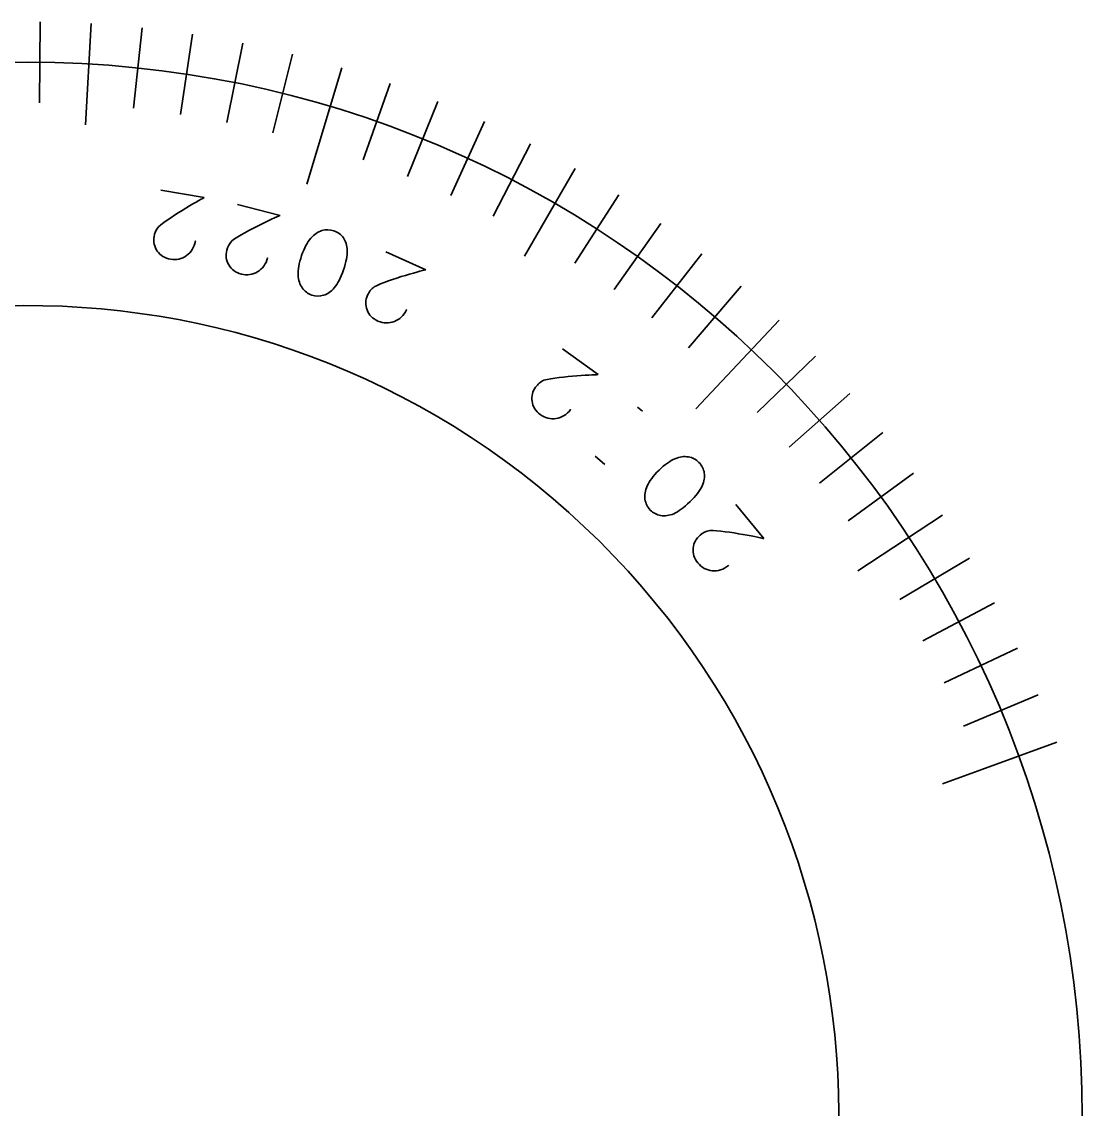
# Model space of a CAD drawing. Header units: inches. Extents: x 2.65 to 5.3, y 2.65 to 5.35.
# Drawn here: x 3.993 to 5.3, y 4.009 to 5.35 of the extents above; entities that cross this region are included whole.
import ezdxf

# ---------------------------------------------------------------- set-up
doc = ezdxf.new("R2010")
doc.units = ezdxf.units.IN
doc.header["$MEASUREMENT"] = 0
doc.layers.add('Layer 1', color=7, linetype='Continuous', lineweight=0)

# ---------------------------------------------------------------- blocks, each defined once
blk = doc.blocks.new('Block_1')
at = {"layer": 'Layer 1', "color": 1, "lineweight": 35, "true_color": 0xff0000}
for points in [[(4.8613, 4.7231)], [(4.8626, 4.7154)]]:
    blk.add_lwpolyline(points, dxfattribs=at)
blk.add_open_spline([(4.873, 4.7547), (4.873, 4.7547), (4.9074, 4.7129), (4.9074, 4.7129)], degree=3, dxfattribs=at)
blk.add_open_spline([(4.864, 4.6795), (4.864, 4.6795), (4.864, 4.6795), (4.864, 4.6795), (4.8577, 4.6746), (4.8511, 4.6725), (4.844, 4.6732), (4.844, 4.6732), (4.844, 4.6732), (4.844, 4.6732), (4.844, 4.6732), (4.844, 4.6732), (4.844, 4.6732), (4.8368, 4.6739), (4.8309, 4.6771), (4.8262, 4.6828), (4.8262, 4.6828), (4.8262, 4.6828), (4.8262, 4.6828), (4.8262, 4.6828), (4.8262, 4.6828), (4.8262, 4.6828), (4.8215, 4.6885), (4.8196, 4.6945), (4.8204, 4.7011), (4.8204, 4.7011), (4.8204, 4.7011), (4.8204, 4.7011), (4.8204, 4.7011), (4.8204, 4.7011), (4.8204, 4.7011), (4.8211, 4.7076), (4.824, 4.7129), (4.829, 4.717), (4.829, 4.717), (4.829, 4.717), (4.829, 4.717), (4.829, 4.717), (4.829, 4.717), (4.829, 4.717), (4.8324, 4.7199), (4.8364, 4.7217), (4.8408, 4.7226), (4.8408, 4.7226), (4.8408, 4.7226), (4.8408, 4.7226), (4.8408, 4.7226), (4.8408, 4.7226), (4.8408, 4.7226)], degree=3, knots=[0, 0, 0, 0, 1, 1, 1, 2, 2, 2, 3, 3, 3, 4, 4, 4, 5, 5, 5, 6, 6, 6, 7, 7, 7, 8, 8, 8, 9, 9, 9, 10, 10, 10, 11, 11, 11, 12, 12, 12, 13, 13, 13, 14, 14, 14, 15, 15, 15, 16, 16, 16, 16], dxfattribs=at)
blk = doc.blocks.new('Block_0')
at = {"layer": 'Layer 1'}
blk.add_blockref('Block_1', (0, 0), dxfattribs=at)
blk = doc.blocks.new('Block_2')
at = {"layer": 'Layer 1', "color": 1, "lineweight": 35, "true_color": 0xff0000}
blk.add_lwpolyline([(4.8262, 4.7413)], dxfattribs=at)
blk = doc.blocks.new('Block_3')
at = {"layer": 'Layer 1', "color": 1, "lineweight": 35, "true_color": 0xff0000}
blk.add_open_spline([(4.8164, 4.7581), (4.8164, 4.7581), (4.8164, 4.7581), (4.8164, 4.7581), (4.8088, 4.7508), (4.8022, 4.7459), (4.7965, 4.7435), (4.7965, 4.7435), (4.7965, 4.7435), (4.7965, 4.7435), (4.7965, 4.7435), (4.7965, 4.7435), (4.7965, 4.7435), (4.7908, 4.7411), (4.7855, 4.7404), (4.7805, 4.7412), (4.7805, 4.7412), (4.7805, 4.7412), (4.7805, 4.7412), (4.7805, 4.7412), (4.7805, 4.7412), (4.7805, 4.7412), (4.7755, 4.7421), (4.7712, 4.7444), (4.7676, 4.748), (4.7676, 4.748), (4.7676, 4.748), (4.7676, 4.748), (4.7676, 4.748), (4.7676, 4.748), (4.7676, 4.748), (4.764, 4.7517), (4.7618, 4.7561), (4.761, 4.7612), (4.761, 4.7612), (4.761, 4.7612), (4.761, 4.7612), (4.761, 4.7612), (4.761, 4.7612), (4.761, 4.7612), (4.7602, 4.7663), (4.7611, 4.7718), (4.7637, 4.7777), (4.7637, 4.7777), (4.7637, 4.7777), (4.7637, 4.7777), (4.7637, 4.7777), (4.7637, 4.7777), (4.7637, 4.7777), (4.7663, 4.7836), (4.7711, 4.7901), (4.7783, 4.7971), (4.7783, 4.7971), (4.7783, 4.7971), (4.7783, 4.7971), (4.7783, 4.7971), (4.7783, 4.7971), (4.7783, 4.7971), (4.7855, 4.8041), (4.7921, 4.8088), (4.798, 4.8112), (4.798, 4.8112), (4.798, 4.8112), (4.798, 4.8112), (4.798, 4.8112), (4.798, 4.8112), (4.798, 4.8112), (4.8039, 4.8137), (4.8094, 4.8144), (4.8146, 4.8135), (4.8146, 4.8135), (4.8146, 4.8135), (4.8146, 4.8135), (4.8146, 4.8135), (4.8146, 4.8135), (4.8146, 4.8135), (4.8197, 4.8126), (4.824, 4.8103), (4.8276, 4.8066), (4.8276, 4.8066), (4.8276, 4.8066), (4.8276, 4.8066), (4.8276, 4.8066), (4.8276, 4.8066), (4.8276, 4.8066), (4.8312, 4.8029), (4.8334, 4.7986), (4.8341, 4.7936), (4.8341, 4.7936), (4.8341, 4.7936), (4.8341, 4.7936), (4.8341, 4.7936), (4.8341, 4.7936), (4.8341, 4.7936), (4.8349, 4.7887), (4.834, 4.7833), (4.8314, 4.7776), (4.8314, 4.7776), (4.8314, 4.7776), (4.8314, 4.7776), (4.8314, 4.7776), (4.8314, 4.7776), (4.8314, 4.7776), (4.8289, 4.7719), (4.8239, 4.7654), (4.8164, 4.7581)], degree=3, knots=[0, 0, 0, 0, 1, 1, 1, 2, 2, 2, 3, 3, 3, 4, 4, 4, 5, 5, 5, 6, 6, 6, 7, 7, 7, 8, 8, 8, 9, 9, 9, 10, 10, 10, 11, 11, 11, 12, 12, 12, 13, 13, 13, 14, 14, 14, 15, 15, 15, 16, 16, 16, 17, 17, 17, 18, 18, 18, 19, 19, 19, 20, 20, 20, 21, 21, 21, 22, 22, 22, 23, 23, 23, 24, 24, 24, 25, 25, 25, 26, 26, 26, 27, 27, 27, 28, 28, 28, 29, 29, 29, 30, 30, 30, 31, 31, 31, 32, 32, 32, 33, 33, 33, 34, 34, 34, 35, 35, 35, 35], dxfattribs=at)
blk = doc.blocks.new('Block_4')
at = {"layer": 'Layer 1', "color": 1, "lineweight": 35, "true_color": 0xff0000}
blk.add_lwpolyline([(4.7617, 4.8074)], dxfattribs=at)
blk = doc.blocks.new('Block_6')
at = {"layer": 'Layer 1', "color": 1, "lineweight": 35, "true_color": 0xff0000}
for points in [[(4.752, 4.8749), (4.752, 4.8749), (4.758, 4.8697), (4.758, 4.8697)], [(4.7115, 4.8043), (4.7115, 4.8043), (4.6997, 4.8146), (4.6997, 4.8146)]]:
    blk.add_open_spline(points, degree=3, dxfattribs=at)
blk = doc.blocks.new('Block_5')
at = {"layer": 'Layer 1'}
blk.add_blockref('Block_6', (0, 0), dxfattribs=at)
blk = doc.blocks.new('Block_7')
at = {"layer": 'Layer 1', "color": 1, "lineweight": 35, "true_color": 0xff0000}
blk.add_lwpolyline([(4.692, 4.8679)], dxfattribs=at)
blk = doc.blocks.new('Block_9')
at = {"layer": 'Layer 1', "color": 1, "lineweight": 35, "true_color": 0xff0000}
for points in [[(4.656, 4.9134)], [(4.6592, 4.9063)]]:
    blk.add_lwpolyline(points, dxfattribs=at)
blk.add_open_spline([(4.6595, 4.9469), (4.6595, 4.9469), (4.7033, 4.9149), (4.7033, 4.9149)], degree=3, dxfattribs=at)
blk.add_open_spline([(4.6694, 4.8718), (4.6694, 4.8718), (4.6694, 4.8718), (4.6694, 4.8718), (4.6646, 4.8656), (4.6586, 4.8619), (4.6515, 4.8608), (4.6515, 4.8608), (4.6515, 4.8608), (4.6515, 4.8608), (4.6515, 4.8608), (4.6515, 4.8608), (4.6515, 4.8608), (4.6445, 4.8597), (4.638, 4.8613), (4.632, 4.8657), (4.632, 4.8657), (4.632, 4.8657), (4.632, 4.8657), (4.632, 4.8657), (4.632, 4.8657), (4.632, 4.8657), (4.626, 4.87), (4.6227, 4.8755), (4.6218, 4.882), (4.6218, 4.882), (4.6218, 4.882), (4.6218, 4.882), (4.6218, 4.882), (4.6218, 4.882), (4.6218, 4.882), (4.6209, 4.8885), (4.6224, 4.8943), (4.6262, 4.8995), (4.6262, 4.8995), (4.6262, 4.8995), (4.6262, 4.8995), (4.6262, 4.8995), (4.6262, 4.8995), (4.6262, 4.8995), (4.6289, 4.9032), (4.6322, 4.9059), (4.6363, 4.9079), (4.6363, 4.9079), (4.6363, 4.9079), (4.6363, 4.9079), (4.6363, 4.9079), (4.6363, 4.9079), (4.6363, 4.9079)], degree=3, knots=[0, 0, 0, 0, 1, 1, 1, 2, 2, 2, 3, 3, 3, 4, 4, 4, 5, 5, 5, 6, 6, 6, 7, 7, 7, 8, 8, 8, 9, 9, 9, 10, 10, 10, 11, 11, 11, 12, 12, 12, 13, 13, 13, 14, 14, 14, 15, 15, 15, 16, 16, 16, 16], dxfattribs=at)
blk = doc.blocks.new('Block_8')
at = {"layer": 'Layer 1'}
blk.add_blockref('Block_9', (0, 0), dxfattribs=at)
blk = doc.blocks.new('Block_11')
at = {"layer": 'Layer 1', "color": 1, "lineweight": 35, "true_color": 0xff0000}
for points in [[(4.4452, 5.0327)], [(4.4498, 5.0265)]]:
    blk.add_lwpolyline(points, dxfattribs=at)
blk.add_open_spline([(4.4414, 5.0662), (4.4414, 5.0662), (4.491, 5.0443), (4.491, 5.0443)], degree=3, dxfattribs=at)
blk.add_open_spline([(4.4671, 4.9949), (4.4671, 4.9949), (4.4671, 4.9949), (4.4671, 4.9949), (4.4637, 4.9878), (4.4587, 4.983), (4.4521, 4.9804), (4.4521, 4.9804), (4.4521, 4.9804), (4.4521, 4.9804), (4.4521, 4.9804), (4.4521, 4.9804), (4.4521, 4.9804), (4.4454, 4.9778), (4.4387, 4.978), (4.4319, 4.981), (4.4319, 4.981), (4.4319, 4.981), (4.4319, 4.981), (4.4319, 4.981), (4.4319, 4.981), (4.4319, 4.981), (4.4252, 4.9839), (4.4207, 4.9885), (4.4185, 4.9947), (4.4185, 4.9947), (4.4185, 4.9947), (4.4185, 4.9947), (4.4185, 4.9947), (4.4185, 4.9947), (4.4185, 4.9947), (4.4162, 5.0008), (4.4164, 5.0069), (4.419, 5.0128), (4.419, 5.0128), (4.419, 5.0128), (4.419, 5.0128), (4.419, 5.0128), (4.419, 5.0128), (4.419, 5.0128), (4.4208, 5.0169), (4.4235, 5.0203), (4.4271, 5.0231), (4.4271, 5.0231), (4.4271, 5.0231), (4.4271, 5.0231), (4.4271, 5.0231), (4.4271, 5.0231), (4.4271, 5.0231)], degree=3, knots=[0, 0, 0, 0, 1, 1, 1, 2, 2, 2, 3, 3, 3, 4, 4, 4, 5, 5, 5, 6, 6, 6, 7, 7, 7, 8, 8, 8, 9, 9, 9, 10, 10, 10, 11, 11, 11, 12, 12, 12, 13, 13, 13, 14, 14, 14, 15, 15, 15, 16, 16, 16, 16], dxfattribs=at)
blk = doc.blocks.new('Block_10')
at = {"layer": 'Layer 1'}
blk.add_blockref('Block_11', (0, 0), dxfattribs=at)
blk = doc.blocks.new('Block_12')
at = {"layer": 'Layer 1', "color": 1, "lineweight": 35, "true_color": 0xff0000}
blk.add_lwpolyline([(4.4056, 5.0332)], dxfattribs=at)
blk = doc.blocks.new('Block_13')
at = {"layer": 'Layer 1', "color": 1, "lineweight": 35, "true_color": 0xff0000}
blk.add_open_spline([(4.3893, 5.0439), (4.3893, 5.0439), (4.3893, 5.0439), (4.3893, 5.0439), (4.3859, 5.0339), (4.3821, 5.0266), (4.3781, 5.0219), (4.3781, 5.0219), (4.3781, 5.0219), (4.3781, 5.0219), (4.3781, 5.0219), (4.3781, 5.0219), (4.3781, 5.0219), (4.3741, 5.0172), (4.3697, 5.0141), (4.3648, 5.0127), (4.3648, 5.0127), (4.3648, 5.0127), (4.3648, 5.0127), (4.3648, 5.0127), (4.3648, 5.0127), (4.3648, 5.0127), (4.3599, 5.0112), (4.3551, 5.0113), (4.3503, 5.013), (4.3503, 5.013), (4.3503, 5.013), (4.3503, 5.013), (4.3503, 5.013), (4.3503, 5.013), (4.3503, 5.013), (4.3454, 5.0147), (4.3414, 5.0176), (4.3385, 5.0218), (4.3385, 5.0218), (4.3385, 5.0218), (4.3385, 5.0218), (4.3385, 5.0218), (4.3385, 5.0218), (4.3385, 5.0218), (4.3355, 5.026), (4.3338, 5.0313), (4.3334, 5.0377), (4.3334, 5.0377), (4.3334, 5.0377), (4.3334, 5.0377), (4.3334, 5.0377), (4.3334, 5.0377), (4.3334, 5.0377), (4.3331, 5.0442), (4.3345, 5.0522), (4.3378, 5.0617), (4.3378, 5.0617), (4.3378, 5.0617), (4.3378, 5.0617), (4.3378, 5.0617), (4.3378, 5.0617), (4.3378, 5.0617), (4.3411, 5.0711), (4.3448, 5.0783), (4.349, 5.0831), (4.349, 5.0831), (4.349, 5.0831), (4.349, 5.0831), (4.349, 5.0831), (4.349, 5.0831), (4.349, 5.0831), (4.3532, 5.0879), (4.3578, 5.0911), (4.3628, 5.0925), (4.3628, 5.0925), (4.3628, 5.0925), (4.3628, 5.0925), (4.3628, 5.0925), (4.3628, 5.0925), (4.3628, 5.0925), (4.3678, 5.094), (4.3727, 5.0939), (4.3776, 5.0922), (4.3776, 5.0922), (4.3776, 5.0922), (4.3776, 5.0922), (4.3776, 5.0922), (4.3776, 5.0922), (4.3776, 5.0922), (4.3825, 5.0905), (4.3863, 5.0877), (4.3892, 5.0836), (4.3892, 5.0836), (4.3892, 5.0836), (4.3892, 5.0836), (4.3892, 5.0836), (4.3892, 5.0836), (4.3892, 5.0836), (4.3921, 5.0795), (4.3937, 5.0743), (4.394, 5.0681), (4.394, 5.0681), (4.394, 5.0681), (4.394, 5.0681), (4.394, 5.0681), (4.394, 5.0681), (4.394, 5.0681), (4.3943, 5.0618), (4.3927, 5.0538), (4.3893, 5.0439)], degree=3, knots=[0, 0, 0, 0, 1, 1, 1, 2, 2, 2, 3, 3, 3, 4, 4, 4, 5, 5, 5, 6, 6, 6, 7, 7, 7, 8, 8, 8, 9, 9, 9, 10, 10, 10, 11, 11, 11, 12, 12, 12, 13, 13, 13, 14, 14, 14, 15, 15, 15, 16, 16, 16, 17, 17, 17, 18, 18, 18, 19, 19, 19, 20, 20, 20, 21, 21, 21, 22, 22, 22, 23, 23, 23, 24, 24, 24, 25, 25, 25, 26, 26, 26, 27, 27, 27, 28, 28, 28, 29, 29, 29, 30, 30, 30, 31, 31, 31, 32, 32, 32, 33, 33, 33, 34, 34, 34, 35, 35, 35, 35], dxfattribs=at)
blk = doc.blocks.new('Block_14')
at = {"layer": 'Layer 1', "color": 1, "lineweight": 35, "true_color": 0xff0000}
blk.add_lwpolyline([(4.3184, 5.0634)], dxfattribs=at)
blk = doc.blocks.new('Block_16')
at = {"layer": 'Layer 1', "color": 1, "lineweight": 35, "true_color": 0xff0000}
for points in [[(4.268, 5.0922)], [(4.2736, 5.0868)]]:
    blk.add_lwpolyline(points, dxfattribs=at)
blk.add_open_spline([(4.2587, 5.1246), (4.2587, 5.1246), (4.3113, 5.1112), (4.3113, 5.1112)], degree=3, dxfattribs=at)
blk.add_open_spline([(4.2959, 5.0586), (4.2959, 5.0586), (4.2959, 5.0586), (4.2959, 5.0586), (4.2937, 5.051), (4.2896, 5.0454), (4.2835, 5.0417), (4.2835, 5.0417), (4.2835, 5.0417), (4.2835, 5.0417), (4.2835, 5.0417), (4.2835, 5.0417), (4.2835, 5.0417), (4.2773, 5.038), (4.2707, 5.0371), (4.2635, 5.0389), (4.2635, 5.0389), (4.2635, 5.0389), (4.2635, 5.0389), (4.2635, 5.0389), (4.2635, 5.0389), (4.2635, 5.0389), (4.2564, 5.0408), (4.2512, 5.0445), (4.248, 5.0502), (4.248, 5.0502), (4.248, 5.0502), (4.248, 5.0502), (4.248, 5.0502), (4.248, 5.0502), (4.248, 5.0502), (4.2447, 5.0559), (4.2439, 5.0619), (4.2455, 5.0682), (4.2455, 5.0682), (4.2455, 5.0682), (4.2455, 5.0682), (4.2455, 5.0682), (4.2455, 5.0682), (4.2455, 5.0682), (4.2466, 5.0725), (4.2487, 5.0764), (4.2518, 5.0797), (4.2518, 5.0797), (4.2518, 5.0797), (4.2518, 5.0797), (4.2518, 5.0797), (4.2518, 5.0797), (4.2518, 5.0797)], degree=3, knots=[0, 0, 0, 0, 1, 1, 1, 2, 2, 2, 3, 3, 3, 4, 4, 4, 5, 5, 5, 6, 6, 6, 7, 7, 7, 8, 8, 8, 9, 9, 9, 10, 10, 10, 11, 11, 11, 12, 12, 12, 13, 13, 13, 14, 14, 14, 15, 15, 15, 16, 16, 16, 16], dxfattribs=at)
blk = doc.blocks.new('Block_15')
at = {"layer": 'Layer 1'}
blk.add_blockref('Block_16', (0, 0), dxfattribs=at)
blk = doc.blocks.new('Block_17')
at = {"layer": 'Layer 1', "color": 1, "lineweight": 35, "true_color": 0xff0000}
blk.add_lwpolyline([(4.2289, 5.0861)], dxfattribs=at)
blk = doc.blocks.new('Block_19')
at = {"layer": 'Layer 1', "color": 1, "lineweight": 35, "true_color": 0xff0000}
for points in [[(4.1763, 5.1106)], [(4.1823, 5.1058)]]:
    blk.add_lwpolyline(points, dxfattribs=at)
blk.add_open_spline([(4.1644, 5.1422), (4.1644, 5.1422), (4.2178, 5.1332), (4.2178, 5.1332)], degree=3, dxfattribs=at)
blk.add_open_spline([(4.2069, 5.0795), (4.2069, 5.0795), (4.2069, 5.0795), (4.2069, 5.0795), (4.2054, 5.0718), (4.2017, 5.0658), (4.1959, 5.0616), (4.1959, 5.0616), (4.1959, 5.0616), (4.1959, 5.0616), (4.1959, 5.0616), (4.1959, 5.0616), (4.1959, 5.0616), (4.1901, 5.0575), (4.1835, 5.056), (4.1762, 5.0572), (4.1762, 5.0572), (4.1762, 5.0572), (4.1762, 5.0572), (4.1762, 5.0572), (4.1762, 5.0572), (4.1762, 5.0572), (4.169, 5.0585), (4.1635, 5.0618), (4.1598, 5.0672), (4.1598, 5.0672), (4.1598, 5.0672), (4.1598, 5.0672), (4.1598, 5.0672), (4.1598, 5.0672), (4.1598, 5.0672), (4.1561, 5.0726), (4.1548, 5.0785), (4.1559, 5.0849), (4.1559, 5.0849), (4.1559, 5.0849), (4.1559, 5.0849), (4.1559, 5.0849), (4.1559, 5.0849), (4.1559, 5.0849), (4.1566, 5.0893), (4.1584, 5.0933), (4.1612, 5.0969), (4.1612, 5.0969), (4.1612, 5.0969), (4.1612, 5.0969), (4.1612, 5.0969), (4.1612, 5.0969), (4.1612, 5.0969)], degree=3, knots=[0, 0, 0, 0, 1, 1, 1, 2, 2, 2, 3, 3, 3, 4, 4, 4, 5, 5, 5, 6, 6, 6, 7, 7, 7, 8, 8, 8, 9, 9, 9, 10, 10, 10, 11, 11, 11, 12, 12, 12, 13, 13, 13, 14, 14, 14, 15, 15, 15, 16, 16, 16, 16], dxfattribs=at)
blk = doc.blocks.new('Block_18')
at = {"layer": 'Layer 1'}
blk.add_blockref('Block_19', (0, 0), dxfattribs=at)

msp = doc.modelspace()

# ---------------------------------------------------------------- linework, layer by layer
at = {"layer": 'Layer 1', "color": 1, "lineweight": 35, "true_color": 0xff0000}
for points in [[(4.0145, 5.2499), (4.0145, 5.2499), (4.0157, 5.3499), (4.0157, 5.3499)], [(4.0712, 5.2229), (4.0712, 5.2229), (4.0785, 5.3477), (4.0785, 5.3477)], [(4.1307, 5.2432), (4.1307, 5.2432), (4.1411, 5.3426), (4.1411, 5.3426)], [(4.1884, 5.2357), (4.1884, 5.2357), (4.2034, 5.3346), (4.2034, 5.3346)], [(4.2456, 5.2256), (4.2456, 5.2256), (4.2653, 5.3237), (4.2653, 5.3237)], [(4.3024, 5.2129), (4.3024, 5.2129), (4.3266, 5.3099), (4.3266, 5.3099)], [(4.3442, 5.1496), (4.3442, 5.1496), (4.3872, 5.2933), (4.3872, 5.2933)], [(4.4138, 5.1795), (4.4138, 5.1795), (4.4469, 5.2739), (4.4469, 5.2739)], [(4.4683, 5.159), (4.4683, 5.159), (4.5057, 5.2517), (4.5057, 5.2517)], [(4.5217, 5.1359), (4.5217, 5.1359), (4.5634, 5.2268), (4.5634, 5.2268)], [(4.574, 5.1104), (4.574, 5.1104), (4.6199, 5.1993), (4.6199, 5.1993)], [(4.6125, 5.0609), (4.6125, 5.0609), (4.675, 5.1691), (4.675, 5.1691)], [(4.6747, 5.0523), (4.6747, 5.0523), (4.7287, 5.1365), (4.7287, 5.1365)], [(4.1612, 5.0969), (4.1763, 5.1106), (4.2178, 5.1332), (4.2178, 5.1332)], [(4.2518, 5.0797), (4.268, 5.0922), (4.3113, 5.1112), (4.3113, 5.1112)], [(4.7229, 5.0198), (4.7229, 5.0198), (4.7807, 5.1013), (4.7807, 5.1013)], [(4.7696, 4.985), (4.7696, 4.985), (4.8311, 5.0638), (4.8311, 5.0638)], [(4.4271, 5.0231), (4.4452, 5.0327), (4.491, 5.0443), (4.491, 5.0443)], [(4.8146, 4.9481), (4.8146, 4.9481), (4.8797, 5.024), (4.8797, 5.024)], [(4.8235, 4.8728), (4.8235, 4.8728), (4.9264, 4.982), (4.9264, 4.982)], [(4.8992, 4.8683), (4.8992, 4.8683), (4.9711, 4.9378), (4.9711, 4.9378)], [(4.6363, 4.9079), (4.656, 4.9134), (4.7033, 4.9149), (4.7033, 4.9149)], [(4.9386, 4.8255), (4.9386, 4.8255), (5.0137, 4.8916), (5.0137, 4.8916)], [(4.976, 4.781), (4.976, 4.781), (5.0541, 4.8435), (5.0541, 4.8435)], [(5.0113, 4.7347), (5.0113, 4.7347), (5.0922, 4.7935), (5.0922, 4.7935)], [(5.0235, 4.6731), (5.0235, 4.6731), (5.1279, 4.7418), (5.1279, 4.7418)], [(4.8408, 4.7226), (4.8613, 4.7231), (4.9074, 4.7129), (4.9074, 4.7129)], [(5.0752, 4.6376), (5.0752, 4.6376), (5.1612, 4.6886), (5.1612, 4.6886)], [(5.1037, 4.5868), (5.1037, 4.5868), (5.192, 4.6338), (5.192, 4.6338)], [(5.1298, 4.5349), (5.1298, 4.5349), (5.2202, 4.5776), (5.2202, 4.5776)], [(5.1535, 4.4817), (5.1535, 4.4817), (5.2457, 4.5202), (5.2457, 4.5202)], [(5.1276, 4.4104), (5.1276, 4.4104), (5.2686, 4.4617), (5.2686, 4.4617)]]:
    msp.add_open_spline(points, degree=3, dxfattribs=at)
at = {"layer": 'Layer 1', "color": 18, "lineweight": 35, "true_color": 0x000000}
for points in [[(2.7, 4), (2.7, 4.718), (3.282, 5.3), (4, 5.3), (4.718, 5.3), (5.3, 4.718), (5.3, 4), (5.3, 3.282), (4.718, 2.7), (4, 2.7), (3.282, 2.7), (2.7, 3.282), (2.7, 4)], [(4.6862, 4.7274), (5.088, 4.3484), (5.1064, 3.7155), (4.7274, 3.3138), (4.3484, 2.912), (3.7155, 2.8936), (3.3138, 3.2726), (2.912, 3.6516), (2.8936, 4.2845), (3.2726, 4.6862), (3.6516, 5.088), (4.2845, 5.1064), (4.6862, 4.7274)]]:
    msp.add_open_spline(points, degree=3, knots=[0, 0, 0, 0, 1, 1, 1, 2, 2, 2, 3, 3, 3, 4, 4, 4, 4], dxfattribs=at)

# ---------------------------------------------------------------- block references
at = {"layer": 'Layer 1'}
for name in ['Block_18', 'Block_15', 'Block_17', 'Block_13', 'Block_14', 'Block_10', 'Block_12', 'Block_8', 'Block_7', 'Block_5', 'Block_3', 'Block_4', 'Block_0', 'Block_2']:
    msp.add_blockref(name, (0, 0), dxfattribs=at)

doc.saveas('drawing.dxf')
